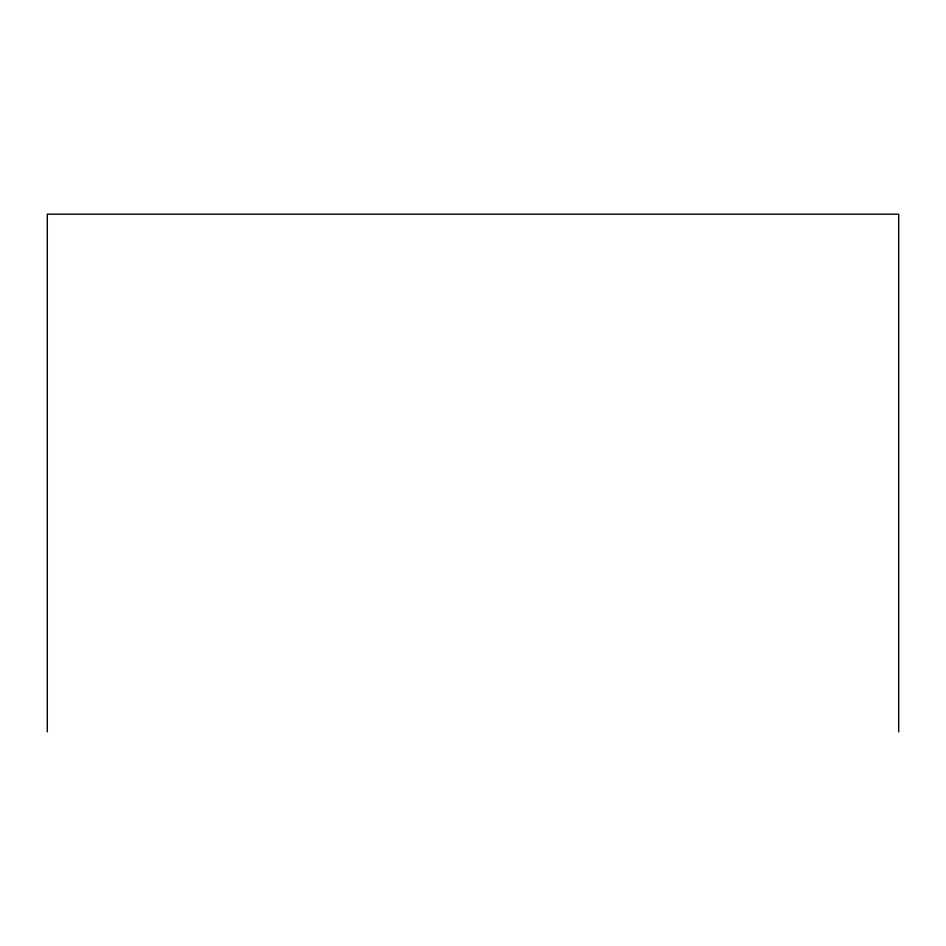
<?xml version="1.0" encoding="UTF-8"?>
<svg xmlns="http://www.w3.org/2000/svg" width="946" height="946" viewBox="0 0 946 946"><rect width="100%" height="100%" fill="white"/><g stroke="black" fill="none" stroke-linecap="round" stroke-linejoin="round"><path stroke-width="1.42" d="M898.7 731.826L898.7 214.174L47.3 214.174L47.3 731.826"/></g></svg>
